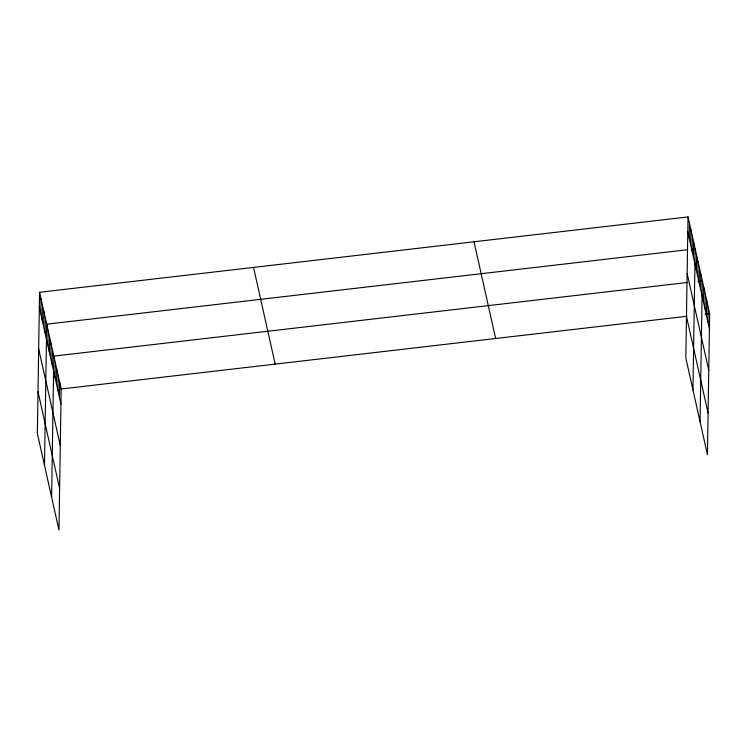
<?xml version="1.0" encoding="UTF-8"?>
<svg xmlns="http://www.w3.org/2000/svg" width="747" height="747" viewBox="0 0 747 747"><rect width="100%" height="100%" fill="white"/><g stroke="black" fill="none" stroke-linecap="round" stroke-linejoin="round"><path stroke-width="1.12" d="M39.563 292.282L37.35 433.372L58.966 530.081L61.179 388.991L39.563 292.282L688.034 216.919L709.65 313.628L707.437 454.718L685.821 358.009L688.034 216.919M40.758 313.656L40.992 298.669M42.187 320.043L42.42 305.047M43.615 326.42L43.849 311.434M45.035 332.807L45.278 317.811M44.484 465.288L46.697 324.198L687.24 249.759M47.892 345.572L48.125 330.585M49.321 351.958L49.554 336.962M50.74 358.336L50.983 343.349M52.169 364.723L52.402 349.727M51.618 497.194L53.831 356.114L687.585 282.459M55.063 377.683L55.306 362.687M56.539 384.257L56.772 369.261M58.005 390.83L58.247 375.844M59.48 397.404L59.713 382.417M689.229 238.293L689.462 223.306M690.648 244.68L690.891 229.684M692.077 251.067L692.31 236.071M693.505 257.444L693.739 242.458M692.955 389.925L695.168 248.835L691.769 249.227M696.363 270.209L696.596 255.222M697.782 276.595L698.025 261.599M699.211 282.973L699.444 267.986M700.639 289.36L700.873 274.364M700.088 421.831L702.301 280.751L697.773 281.274M703.534 302.32L703.767 287.324M705.009 308.894L705.243 293.898M706.475 315.467L706.709 300.481M707.941 322.05L708.184 307.054M61.179 388.991L687.007 316.261M705.121 314.16L709.65 313.628M687.8 231.915L709.417 328.624M687.147 273.523L708.763 370.232M686.474 316.392L708.091 413.11M474.037 241.795L495.653 338.503M253.56 267.417L275.176 364.125M39.33 307.278L60.946 403.987M38.676 348.886L60.292 445.595M38.004 391.755L59.62 488.463"/></g></svg>
